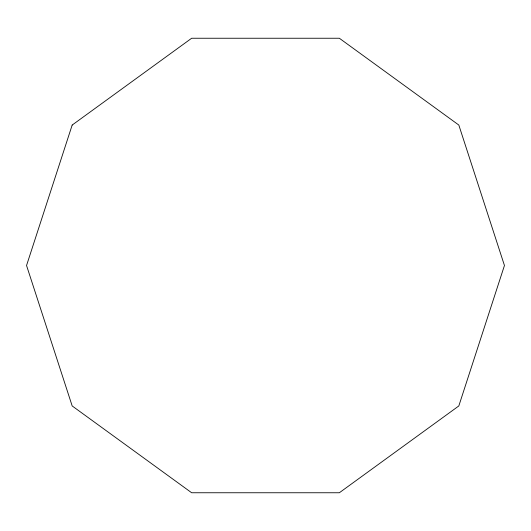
<?xml version="1.0" encoding="UTF-8"?>
<svg xmlns="http://www.w3.org/2000/svg" width="531" height="531" viewBox="0 0 531 531"><rect width="100%" height="100%" fill="white"/><g stroke="black" fill="none" stroke-linecap="round" stroke-linejoin="round"><path stroke-width="0.8" d="M72.183 125.05L26.55 265.5L72.183 405.95L191.658 492.755L339.342 492.755L458.817 405.95L504.45 265.5L458.817 125.05L339.342 38.245L191.658 38.245L72.183 125.05"/></g></svg>
